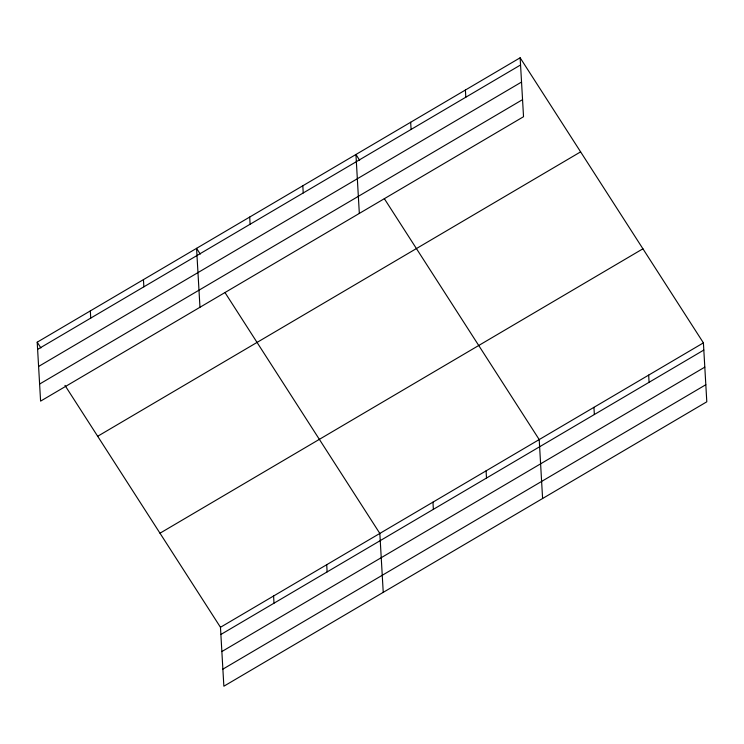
<?xml version="1.0" encoding="UTF-8"?>
<svg xmlns="http://www.w3.org/2000/svg" width="744" height="744" viewBox="0 0 744 744"><rect width="100%" height="100%" fill="white"/><g stroke="black" fill="none" stroke-linecap="round" stroke-linejoin="round"><path stroke-width="1.12" d="M520.14 57.79L523.534 116.715L40.595 401.128L37.2 342.194L520.14 57.79L703.406 342.872L706.8 401.807L223.86 686.21L220.466 627.285L64.97 385.392M37.619 349.382L520.549 64.979M38.595 366.457L521.535 82.054M39.609 384.053L522.548 99.64M97.678 436.272L580.618 151.869M159.988 533.206L642.928 248.794M220.466 627.285L703.406 342.872M220.884 634.474L703.815 350.061M221.861 651.549L704.801 367.136M222.884 669.135L705.814 384.732M359.64 160.248L355.939 154.482L359.333 213.416M384.323 198.648L539.205 439.574L542.599 498.508M200.275 254.104L196.565 248.338L199.969 307.272M224.958 292.504L379.831 533.429L383.234 592.354M37.2 342.194L40.901 347.95M648.666 375.106L649.084 382.295M593.935 407.34L594.354 414.529M465.4 90.024L465.818 97.204M486.083 470.859L486.492 478.048M432.962 502.144L433.371 509.333M410.669 122.248L411.088 129.437M326.709 564.715L327.127 571.904M302.817 185.768L303.227 192.956M273.587 596L274.006 603.189M249.696 217.053L250.105 224.242M143.443 279.623L143.862 286.812M90.322 310.908L90.74 318.097"/></g></svg>
